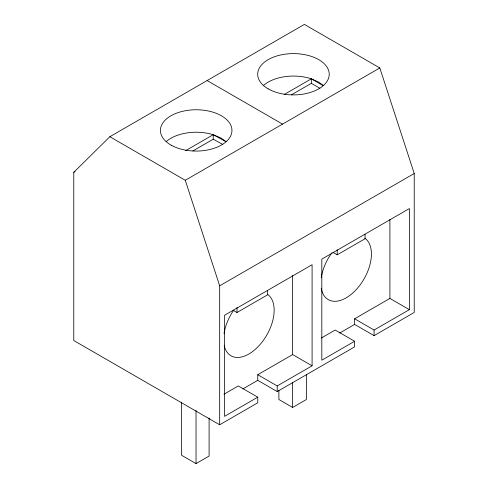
<?xml version="1.0" encoding="UTF-8"?>
<svg xmlns="http://www.w3.org/2000/svg" width="488" height="488" viewBox="0 0 488 488"><rect width="100%" height="100%" fill="white"/><g stroke="black" fill="none" stroke-linecap="round" stroke-linejoin="round"><path stroke-width="0.73" d="M233.844 310.161L232.916 311.356A35.764 20.649 -60 0 0 224.029 333.633M332.053 252.772L330.394 254.889A35.764 20.649 -60 0 0 321.25 277.831M223.974 394.219L238.303 385.947L257.755 397.177L257.755 402.795L219.679 424.78L73.773 340.539L73.773 172.325L109.837 136.719L304.378 24.4L379.816 67.954L414.227 173.502L414.227 312.46L374.07 335.64L354.617 324.41L339.703 333.023M73.773 172.325L75.091 171.562M185.702 150.609L213.219 134.719L220.777 137.884L226.072 141.648M284.272 94.465L311.344 78.836L318.749 82.118L323.3 85.54M192.906 150.938L213.219 139.214L222.821 144.46M291.537 94.763L311.344 83.332L319.853 88.243M109.837 136.719L185.269 180.273L379.816 67.954M219.679 424.78L219.679 285.822L414.227 173.502M233.099 310.258L236.991 312.509L267.589 294.844L267.589 290.439M333.304 252.589L337.196 254.834L365.073 238.742L365.073 234.35M321.385 337.983L335.165 330.028L354.617 341.258L354.617 346.876L277.214 391.565L257.755 380.329L257.755 374.717L292.635 354.581L312.088 365.811L312.088 264.722L224.547 315.266L224.547 416.355L257.755 397.177M354.617 324.41L354.617 318.792L389.906 298.418L409.365 309.654L409.365 208.565L321.818 259.104L321.818 360.193L354.617 341.258M242.841 388.942L257.755 380.329M257.755 374.717L277.214 385.947L312.088 365.811M354.617 318.792L374.07 330.028L409.365 309.654M278.88 390.388L278.88 399.507L292.635 407.45L306.391 399.507L306.391 374.424M181.621 402.075L181.621 455.28L196.036 463.6L209.102 456.054L209.102 418.051M166.164 141.66A35.764 20.649 0 0 1 213.219 134.719L226.023 141.721M263.459 85.479A35.764 20.649 0 0 1 311.344 78.836L323.129 85.638M207.107 80.557L282.54 124.111M185.269 180.273L219.679 285.822M389.906 219.374L389.906 298.418M374.07 330.028L374.07 335.64M337.196 249.71L337.196 254.834M311.344 78.836L311.344 83.332M292.635 275.531L292.635 354.581M292.635 382.366L292.635 407.45M277.214 385.947L277.214 391.565M236.991 307.367L236.991 312.509M213.219 134.719L213.219 139.214M196.036 410.396L196.036 463.6M364.859 238.217A35.764 20.649 -60 0 1 357.295 288.414A35.764 20.649 -60 0 1 321.238 288.176M267.412 294.252A35.764 20.649 -60 0 1 260.586 343.918A35.764 20.649 -60 0 1 224.163 345.351M171.599 145.412A35.764 20.649 0 0 0 230.976 135.213A35.764 20.649 0 0 0 185.989 110.623A35.764 20.649 0 0 0 171.599 145.412M268.168 88.859A35.764 20.649 0 0 0 328.009 79.599A35.764 20.649 0 0 0 284.205 54.308A35.764 20.649 0 0 0 268.168 88.859"/></g></svg>
